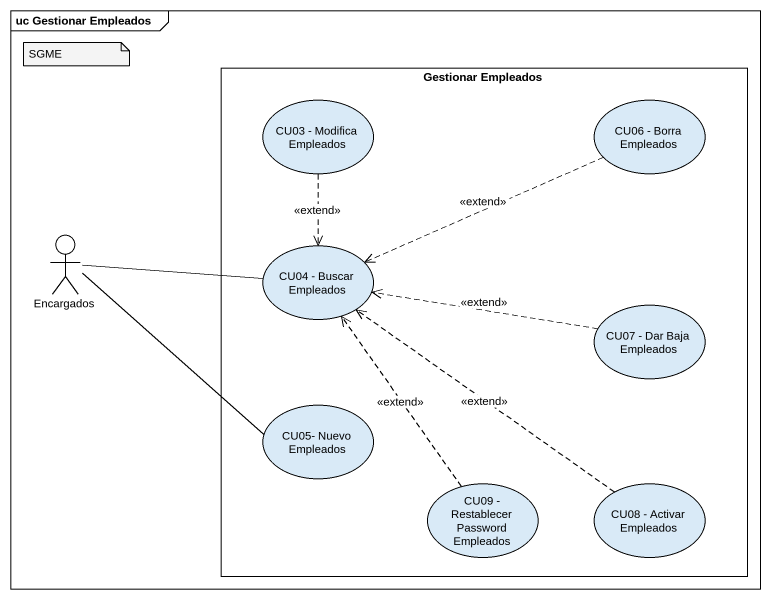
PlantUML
@startuml
mainframe uc Gestionar Empleados
rectangle "Gestionar Empleados" as Gestionar_Empleados {
  usecase "CU03 - Modifica Empleados" as CU03_Modifica_Empleados
  usecase "CU06 - Borra Empleados" as CU06_Borra_Empleados
  usecase "CU04 - Buscar Empleados" as CU04_Buscar_Empleados
  usecase "CU07 - Dar Baja Empleados" as CU07_Dar_Baja_Empleados
  usecase "CU05- Nuevo Empleados" as CU05_Nuevo_Empleados
  usecase "CU09 - Restablecer Password Empleados" as CU09_Restablecer_Password
  usecase "CU08 - Activar Empleados" as CU08_Activar_Empleados
}
actor Encargados
CU03_Modifica_Empleados ..> CU04_Buscar_Empleados : <<extend>>
CU06_Borra_Empleados .left.> CU04_Buscar_Empleados : <<extend>>
Encargados -right- CU04_Buscar_Empleados
Encargados -- CU05_Nuevo_Empleados
CU07_Dar_Baja_Empleados .left.> CU04_Buscar_Empleados : <<extend>>
CU09_Restablecer_Password .up.> CU04_Buscar_Empleados : <<extend>>
CU08_Activar_Empleados .up.> CU04_Buscar_Empleados : <<extend>>
note as N1
  SGME
end note
@enduml
